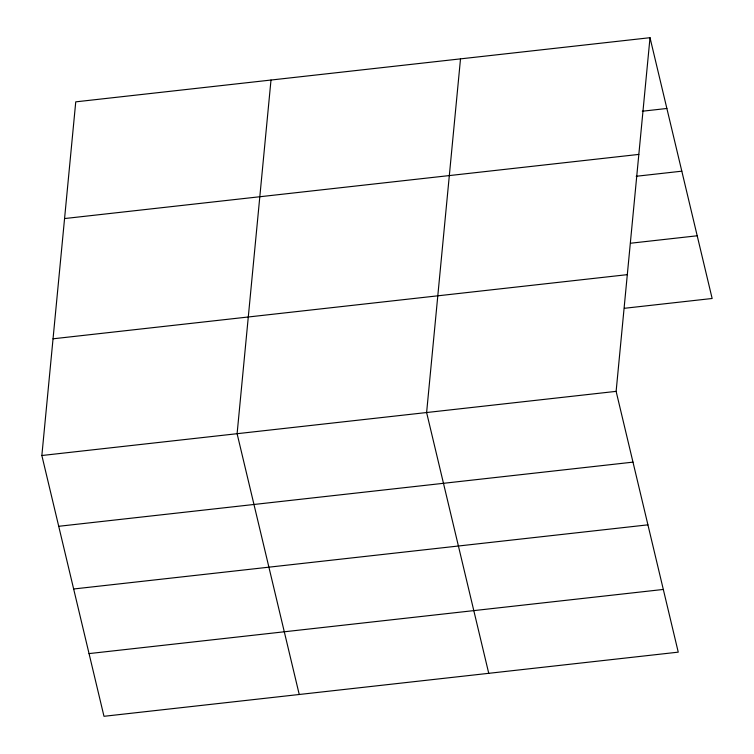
<?xml version="1.0" encoding="UTF-8"?>
<svg xmlns="http://www.w3.org/2000/svg" width="754" height="754" viewBox="0 0 754 754"><rect width="100%" height="100%" fill="white"/><g stroke="black" fill="none" stroke-linecap="round" stroke-linejoin="round"><path stroke-width="1.13" d="M650.014 37.7L616.122 391.364L678.251 652.153L103.986 716.3L41.856 455.51L75.749 101.847L650.014 37.7L712.144 298.49L624.416 308.292M270.997 80.037L237.105 433.701L299.234 694.491M460.506 58.869L426.613 412.532L488.743 673.322M642.314 111.224L666.875 108.472M64.561 218.556L638.836 154.41M636.197 176.276L681.814 171.177M630.533 243.231L697.205 235.785M53.034 338.8L627.309 274.654M41.856 455.51L616.122 391.364M58.718 526.292L632.983 462.136M73.656 588.987L647.922 524.841M89.047 653.595L663.313 589.449"/></g></svg>
